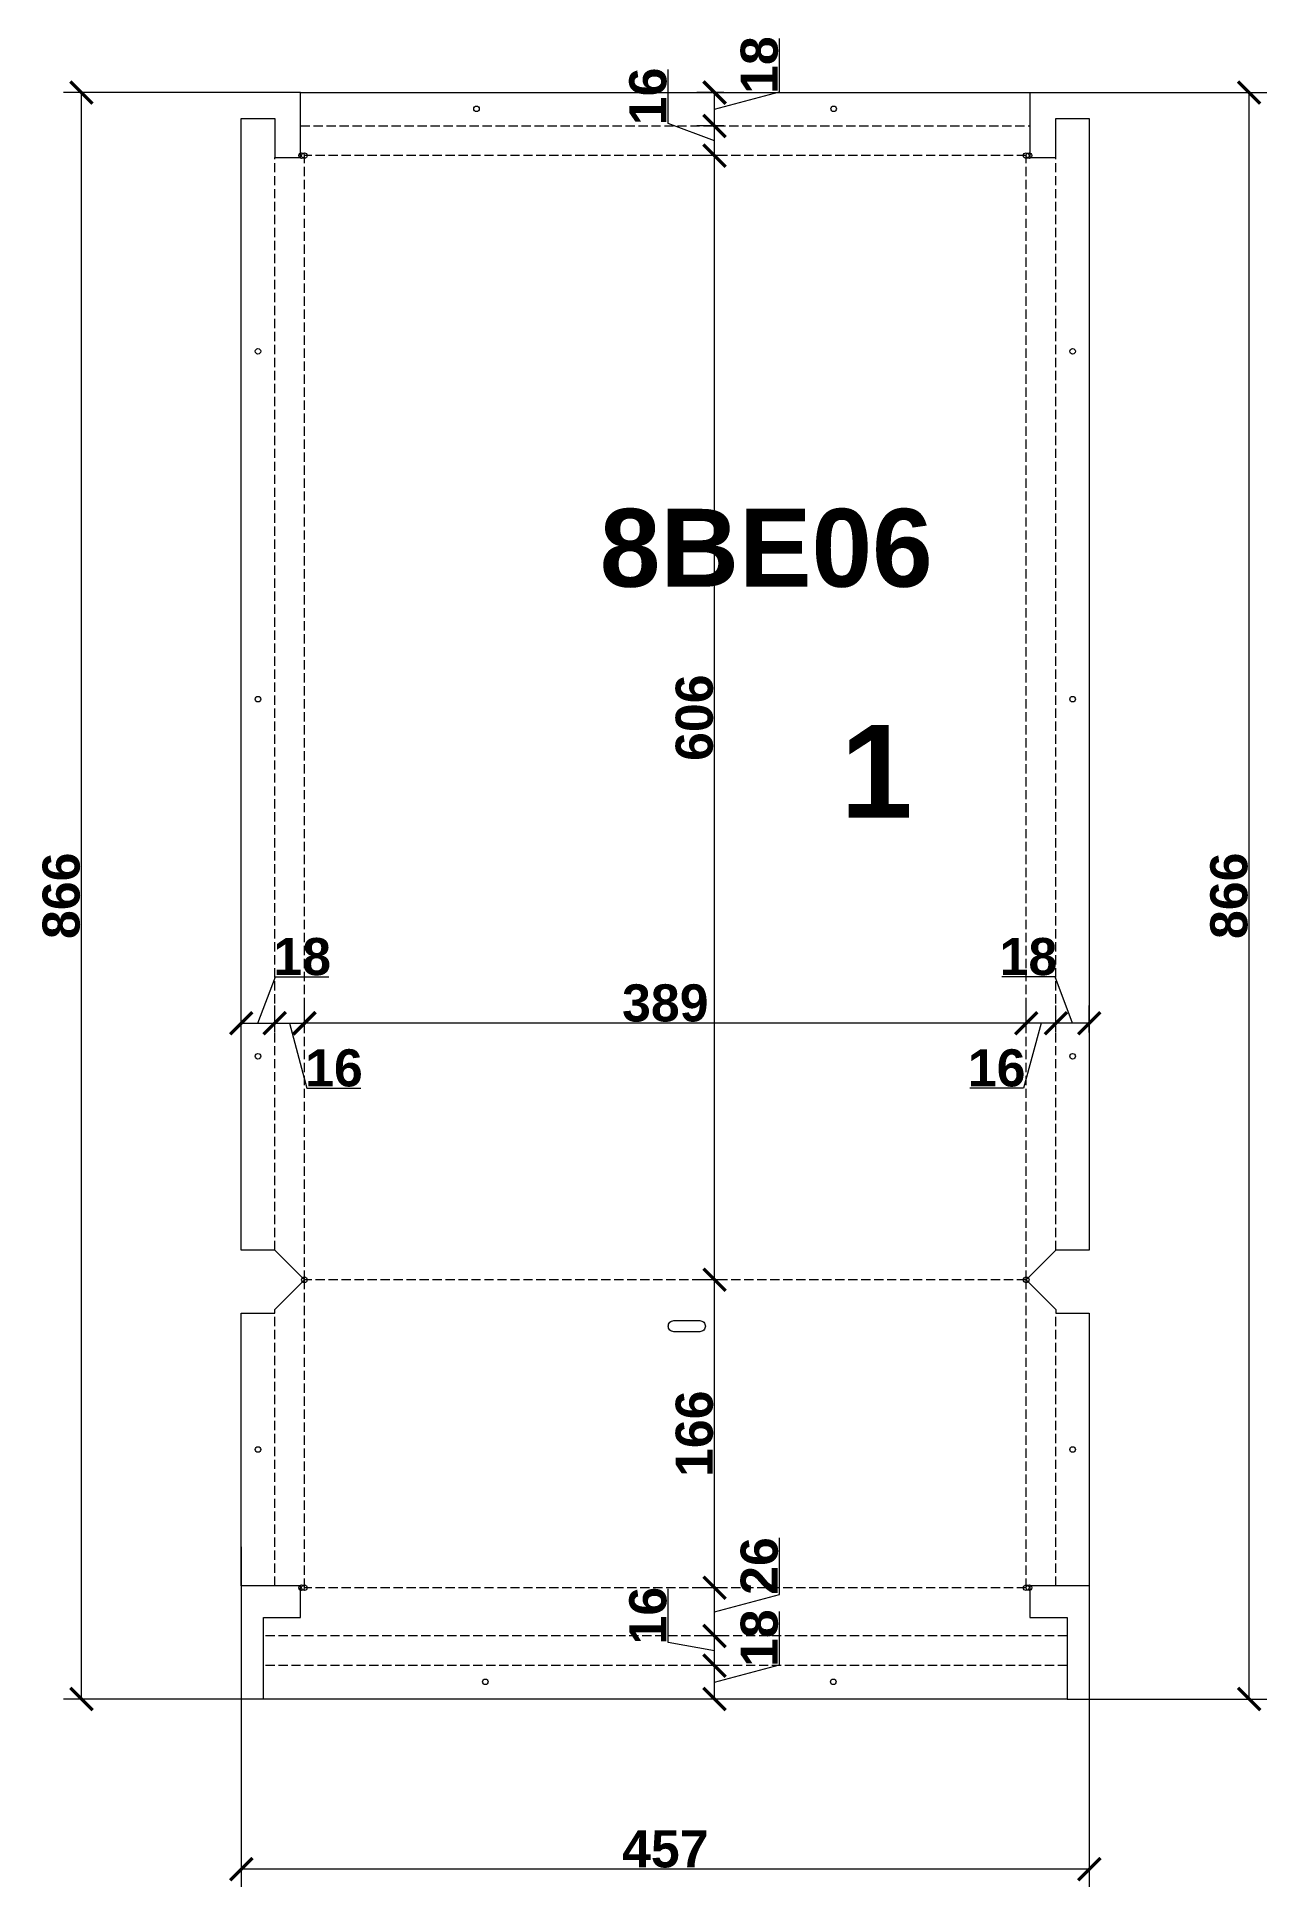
# Model space of a CAD drawing. Header units: millimetres. Extents: x -32485 to -31823, y 94860 to 95857.
import ezdxf
from ezdxf.enums import TextEntityAlignment as Align

# ---------------------------------------------------------------- set-up
doc = ezdxf.new("R2010")
doc.units = ezdxf.units.MM
doc.linetypes.add('CncKadLineStyle_Dot', pattern=[7, 5, -2, 0])
doc.linetypes.add('DASHED', pattern=[7, 5, -2, 0])
doc.layers.get('Defpoints').update_dxf_attribs({"color": 3, "lineweight": 0})
for name, color, linetype in [('KNA - BendingIN', 162, 'Continuous'), ('KNA - BendingOUT', 10, 'Continuous'), ('KNA - Contour', 7, 'Continuous'), ('KNA - Dimensions', 134, 'Continuous')]:
    doc.layers.add(name, color=color, linetype=linetype)
doc.layers.add('KNA - PanName', color=7, linetype='Continuous', plot=False)
doc.layers.add('KNA - PanQty', color=40, linetype='Continuous', lineweight=5, plot=False)
doc.styles.add('KNA', font='arialbd.ttf', dxfattribs={"height": 20})
doc.styles.add('MtXpl_ISOCPEUR', font='arialbd.ttf')
doc.dimstyles.new('1 к 30', dxfattribs={"dimscale": 25, "dimtxt": 20, "dimasz": 40, "dimexe": 32, "dimexo": 0, "dimgap": 2, "dimtad": 1, "dimdec": 0, "dimzin": 9, "dimtxsty": 'KNA', "dimblk": 'ARCHTICK', "dimcen": 5, "dimadec": 1, "dimazin": 0, "dimtfac": 1, "dimtdec": 0, "dimtmove": 1, "dimatfit": 3, "dimldrblk": 'OBLIQUE', "dimfxl": 1, "dimarcsym": 1})

# ---------------------------------------------------------------- blocks, each defined once
blk = doc.blocks.new('_ArchTick')
at = {"color": 0, "linetype": 'ByBlock', "const_width": 0.15}
blk.add_lwpolyline([(-0.5, -0.5), (0.5, 0.5)], dxfattribs=at)
blk = doc.blocks.new('*D12')
at = {"layer": 'Defpoints', "color": 0, "transparency": 16777216}
for p in [(-32461.5, 95827.41), (-32343.36, 95827.41), (-32363.36, 94961.41)]:
    blk.add_point(p, dxfattribs=at)
at = {"layer": 'KNA - Dimensions', "color": 0, "lineweight": -2, "transparency": 16777216}
for p, q in [((-32343.36, 95827.41), (-32471.1, 95827.41)), ((-32461.5, 94961.41), (-32461.5, 95827.41)), ((-32363.36, 94961.41), (-32471.1, 94961.41))]:
    blk.add_line(p, q, dxfattribs=at)
at = {"layer": 'KNA - Dimensions', "color": 0, "lineweight": -2, "transparency": 16777216, "xscale": 12, "yscale": 12, "zscale": 12}
for p, rotation in [((-32461.5, 95827.41), 90), ((-32461.5, 94961.41), 270)]:
    blk.add_blockref('_ArchTick', p, dxfattribs=dict(at, rotation=rotation))
at = {"layer": 'KNA - Dimensions', "color": 0, "transparency": 16777216, "insert": (-32472.32, 95394.41), "char_height": 20, "attachment_point": 5, "rotation": 90, "style": 'KNA'}
blk.add_mtext('866', dxfattribs=at)
blk = doc.blocks.new('_Oblique')
at = {"color": 0, "linetype": 'ByBlock', "lineweight": -2}
blk.add_line((-0.5, -0.5), (0.5, 0.5), dxfattribs=at)
blk = doc.blocks.new('*D11')
at = {"layer": 'Defpoints', "color": 0, "transparency": 16777216}
for p in [(-32120.31, 95827.41), (-32115.31, 95827.41), (-32115.31, 95809.41)]:
    blk.add_point(p, dxfattribs=at)
at = {"layer": 'KNA - Dimensions', "color": 0, "lineweight": -2, "transparency": 16777216}
for p, q in [((-32085.31, 95827.81), (-32085.31, 95856.62)), ((-32115.31, 95827.41), (-32129.91, 95827.41)), ((-32120.31, 95818.41), (-32085.31, 95827.81)), ((-32120.31, 95809.41), (-32120.31, 95827.41)), ((-32115.31, 95809.41), (-32129.91, 95809.41))]:
    blk.add_line(p, q, dxfattribs=at)
at = {"layer": 'KNA - Dimensions', "color": 0, "lineweight": -2, "transparency": 16777216, "xscale": 12, "yscale": 12, "zscale": 12}
for p, rotation in [((-32120.31, 95827.41), 90), ((-32120.31, 95809.41), 270)]:
    blk.add_blockref('_ArchTick', p, dxfattribs=dict(at, rotation=rotation))
at = {"layer": 'KNA - Dimensions', "color": 0, "transparency": 16777216, "insert": (-32096.13, 95842.21), "char_height": 20, "attachment_point": 5, "rotation": 90, "style": 'KNA'}
blk.add_mtext('18', dxfattribs=at)
blk = doc.blocks.new('*D10')
at = {"layer": 'Defpoints', "color": 0, "transparency": 16777216}
for p in [(-32120.31, 95809.41), (-32115.31, 95809.41), (-32115.31, 95793.41)]:
    blk.add_point(p, dxfattribs=at)
at = {"layer": 'KNA - Dimensions', "color": 0, "lineweight": -2, "transparency": 16777216}
for p, q in [((-32145.31, 95810.81), (-32145.31, 95839.88)), ((-32120.31, 95801.41), (-32145.31, 95810.81)), ((-32115.31, 95809.41), (-32129.91, 95809.41)), ((-32120.31, 95793.41), (-32120.31, 95809.41)), ((-32115.31, 95793.41), (-32129.91, 95793.41))]:
    blk.add_line(p, q, dxfattribs=at)
at = {"layer": 'KNA - Dimensions', "color": 0, "lineweight": -2, "transparency": 16777216, "xscale": 12, "yscale": 12, "zscale": 12}
for p, rotation in [((-32120.31, 95809.41), 90), ((-32120.31, 95793.41), 270)]:
    blk.add_blockref('_ArchTick', p, dxfattribs=dict(at, rotation=rotation))
at = {"layer": 'KNA - Dimensions', "color": 0, "transparency": 16777216, "insert": (-32156.13, 95825.34), "char_height": 20, "attachment_point": 5, "rotation": 90, "style": 'KNA'}
blk.add_mtext('16', dxfattribs=at)
blk = doc.blocks.new('*D9')
at = {"layer": 'Defpoints', "color": 0, "transparency": 16777216}
for p in [(-32120.31, 95793.41), (-32115.31, 95793.41), (-32115.31, 95187.41)]:
    blk.add_point(p, dxfattribs=at)
at = {"layer": 'KNA - Dimensions', "color": 0, "lineweight": -2, "transparency": 16777216}
for p, q in [((-32115.31, 95793.41), (-32129.91, 95793.41)), ((-32120.31, 95187.41), (-32120.31, 95793.41)), ((-32115.31, 95187.41), (-32129.91, 95187.41))]:
    blk.add_line(p, q, dxfattribs=at)
at = {"layer": 'KNA - Dimensions', "color": 0, "lineweight": -2, "transparency": 16777216, "xscale": 12, "yscale": 12, "zscale": 12}
for p, rotation in [((-32120.31, 95793.41), 90), ((-32120.31, 95187.41), 270)]:
    blk.add_blockref('_ArchTick', p, dxfattribs=dict(at, rotation=rotation))
at = {"layer": 'KNA - Dimensions', "color": 0, "transparency": 16777216, "insert": (-32131.13, 95490.41), "char_height": 20, "attachment_point": 5, "rotation": 90, "style": 'KNA'}
blk.add_mtext('606', dxfattribs=at)
blk = doc.blocks.new('*D8')
at = {"layer": 'Defpoints', "color": 0, "transparency": 16777216}
for p in [(-32120.31, 95187.41), (-32115.31, 95187.41), (-32115.31, 95021.41)]:
    blk.add_point(p, dxfattribs=at)
at = {"layer": 'KNA - Dimensions', "color": 0, "lineweight": -2, "transparency": 16777216}
for p, q in [((-32115.31, 95187.41), (-32129.91, 95187.41)), ((-32120.31, 95021.41), (-32120.31, 95187.41)), ((-32115.31, 95021.41), (-32129.91, 95021.41))]:
    blk.add_line(p, q, dxfattribs=at)
at = {"layer": 'KNA - Dimensions', "color": 0, "lineweight": -2, "transparency": 16777216, "xscale": 12, "yscale": 12, "zscale": 12}
for p, rotation in [((-32120.31, 95187.41), 90), ((-32120.31, 95021.41), 270)]:
    blk.add_blockref('_ArchTick', p, dxfattribs=dict(at, rotation=rotation))
at = {"layer": 'KNA - Dimensions', "color": 0, "transparency": 16777216, "insert": (-32131.13, 95104.41), "char_height": 20, "attachment_point": 5, "rotation": 90, "style": 'KNA'}
blk.add_mtext('166', dxfattribs=at)
blk = doc.blocks.new('*D7')
at = {"layer": 'Defpoints', "color": 0, "transparency": 16777216}
for p in [(-32120.31, 95021.41), (-32115.31, 95021.41), (-32115.31, 94995.41)]:
    blk.add_point(p, dxfattribs=at)
at = {"layer": 'KNA - Dimensions', "color": 0, "lineweight": -2, "transparency": 16777216}
for p, q in [((-32085.31, 95017.81), (-32085.31, 95048.39)), ((-32115.31, 95021.41), (-32129.91, 95021.41)), ((-32120.31, 94995.41), (-32120.31, 95021.41)), ((-32120.31, 95008.41), (-32085.31, 95017.81)), ((-32115.31, 94995.41), (-32129.91, 94995.41))]:
    blk.add_line(p, q, dxfattribs=at)
at = {"layer": 'KNA - Dimensions', "color": 0, "lineweight": -2, "transparency": 16777216, "xscale": 12, "yscale": 12, "zscale": 12}
for p, rotation in [((-32120.31, 95021.41), 90), ((-32120.31, 94995.41), 270)]:
    blk.add_blockref('_ArchTick', p, dxfattribs=dict(at, rotation=rotation))
at = {"layer": 'KNA - Dimensions', "color": 0, "transparency": 16777216, "insert": (-32096.13, 95033.1), "char_height": 20, "attachment_point": 5, "rotation": 90, "style": 'KNA'}
blk.add_mtext('26', dxfattribs=at)
blk = doc.blocks.new('*D6')
at = {"layer": 'Defpoints', "color": 0, "transparency": 16777216}
for p in [(-32120.31, 94995.41), (-32115.31, 94995.41), (-32115.31, 94979.41)]:
    blk.add_point(p, dxfattribs=at)
at = {"layer": 'KNA - Dimensions', "color": 0, "lineweight": -2, "transparency": 16777216}
for p, q in [((-32145.31, 94991.81), (-32145.31, 95020.88)), ((-32120.31, 94987.41), (-32145.31, 94991.81)), ((-32115.31, 94995.41), (-32129.91, 94995.41)), ((-32120.31, 94979.41), (-32120.31, 94995.41)), ((-32115.31, 94979.41), (-32129.91, 94979.41))]:
    blk.add_line(p, q, dxfattribs=at)
at = {"layer": 'KNA - Dimensions', "color": 0, "lineweight": -2, "transparency": 16777216, "xscale": 12, "yscale": 12, "zscale": 12}
for p, rotation in [((-32120.31, 94995.41), 90), ((-32120.31, 94979.41), 270)]:
    blk.add_blockref('_ArchTick', p, dxfattribs=dict(at, rotation=rotation))
at = {"layer": 'KNA - Dimensions', "color": 0, "transparency": 16777216, "insert": (-32156.13, 95006.34), "char_height": 20, "attachment_point": 5, "rotation": 90, "style": 'KNA'}
blk.add_mtext('16', dxfattribs=at)
blk = doc.blocks.new('*D5')
at = {"layer": 'Defpoints', "color": 0, "transparency": 16777216}
for p in [(-32120.31, 94979.41), (-32115.31, 94979.41), (-32115.31, 94961.41)]:
    blk.add_point(p, dxfattribs=at)
at = {"layer": 'KNA - Dimensions', "color": 0, "lineweight": -2, "transparency": 16777216}
for p, q in [((-32085.31, 94979.81), (-32085.31, 95008.62)), ((-32115.31, 94979.41), (-32129.91, 94979.41)), ((-32120.31, 94970.41), (-32085.31, 94979.81)), ((-32120.31, 94961.41), (-32120.31, 94979.41)), ((-32115.31, 94961.41), (-32129.91, 94961.41))]:
    blk.add_line(p, q, dxfattribs=at)
at = {"layer": 'KNA - Dimensions', "color": 0, "lineweight": -2, "transparency": 16777216, "xscale": 12, "yscale": 12, "zscale": 12}
for p, rotation in [((-32120.31, 94979.41), 90), ((-32120.31, 94961.41), 270)]:
    blk.add_blockref('_ArchTick', p, dxfattribs=dict(at, rotation=rotation))
at = {"layer": 'KNA - Dimensions', "color": 0, "transparency": 16777216, "insert": (-32096.13, 94994.21), "char_height": 20, "attachment_point": 5, "rotation": 90, "style": 'KNA'}
blk.add_mtext('18', dxfattribs=at)
blk = doc.blocks.new('*D4')
at = {"layer": 'Defpoints', "color": 0, "transparency": 16777216}
for p in [(-32357.36, 95320.69), (-32341.36, 95325.69), (-32341.36, 95320.69)]:
    blk.add_point(p, dxfattribs=at)
at = {"layer": 'KNA - Dimensions', "color": 0, "lineweight": -2, "transparency": 16777216}
for p, q in [((-32357.36, 95320.69), (-32357.36, 95335.29)), ((-32341.36, 95320.69), (-32341.36, 95335.29)), ((-32357.36, 95325.69), (-32341.36, 95325.69)), ((-32349.36, 95325.69), (-32339.96, 95290.69)), ((-32339.96, 95290.69), (-32310.88, 95290.69))]:
    blk.add_line(p, q, dxfattribs=at)
at = {"layer": 'KNA - Dimensions', "color": 0, "lineweight": -2, "transparency": 16777216, "xscale": 12, "yscale": 12, "zscale": 12, "rotation": 180}
blk.add_blockref('_ArchTick', (-32357.36, 95325.69), dxfattribs=at)
at = {"layer": 'KNA - Dimensions', "color": 0, "lineweight": -2, "transparency": 16777216, "xscale": 12, "yscale": 12, "zscale": 12}
blk.add_blockref('_ArchTick', (-32341.36, 95325.69), dxfattribs=at)
at = {"layer": 'KNA - Dimensions', "color": 0, "transparency": 16777216, "insert": (-32325.42, 95301.5), "char_height": 20, "attachment_point": 5, "style": 'KNA'}
blk.add_mtext('16', dxfattribs=at)
blk = doc.blocks.new('*D3')
at = {"layer": 'Defpoints', "color": 0, "transparency": 16777216}
for p in [(-32375.36, 95320.69), (-32357.36, 95325.69), (-32357.36, 95320.69)]:
    blk.add_point(p, dxfattribs=at)
at = {"layer": 'KNA - Dimensions', "color": 0, "lineweight": -2, "transparency": 16777216}
for p, q in [((-32366.36, 95325.69), (-32356.96, 95350.69)), ((-32356.96, 95350.69), (-32328.14, 95350.69)), ((-32375.36, 95320.69), (-32375.36, 95335.29)), ((-32357.36, 95320.69), (-32357.36, 95335.29)), ((-32375.36, 95325.69), (-32357.36, 95325.69))]:
    blk.add_line(p, q, dxfattribs=at)
at = {"layer": 'KNA - Dimensions', "color": 0, "lineweight": -2, "transparency": 16777216, "xscale": 12, "yscale": 12, "zscale": 12, "rotation": 180}
blk.add_blockref('_ArchTick', (-32375.36, 95325.69), dxfattribs=at)
at = {"layer": 'KNA - Dimensions', "color": 0, "lineweight": -2, "transparency": 16777216, "xscale": 12, "yscale": 12, "zscale": 12}
blk.add_blockref('_ArchTick', (-32357.36, 95325.69), dxfattribs=at)
at = {"layer": 'KNA - Dimensions', "color": 0, "transparency": 16777216, "insert": (-32342.55, 95361.51), "char_height": 20, "attachment_point": 5, "style": 'KNA'}
blk.add_mtext('18', dxfattribs=at)
blk = doc.blocks.new('*D2')
at = {"layer": 'Defpoints', "color": 0, "transparency": 16777216}
for p in [(-32375.36, 95043.46), (-31918.36, 95022.41), (-32375.36, 94869.68)]:
    blk.add_point(p, dxfattribs=at)
at = {"layer": 'KNA - Dimensions', "color": 0, "lineweight": -2, "transparency": 16777216}
for p, q in [((-32375.36, 95043.46), (-32375.36, 94860.08)), ((-31918.36, 95022.41), (-31918.36, 94860.08)), ((-31918.36, 94869.68), (-32375.36, 94869.68))]:
    blk.add_line(p, q, dxfattribs=at)
at = {"layer": 'KNA - Dimensions', "color": 0, "lineweight": -2, "transparency": 16777216, "xscale": 12, "yscale": 12, "zscale": 12, "rotation": 180}
blk.add_blockref('_ArchTick', (-32375.36, 94869.68), dxfattribs=at)
at = {"layer": 'KNA - Dimensions', "color": 0, "lineweight": -2, "transparency": 16777216, "xscale": 12, "yscale": 12, "zscale": 12}
blk.add_blockref('_ArchTick', (-31918.36, 94869.68), dxfattribs=at)
at = {"layer": 'KNA - Dimensions', "color": 0, "transparency": 16777216, "insert": (-32146.86, 94880.49), "char_height": 20, "attachment_point": 5, "style": 'KNA'}
blk.add_mtext('457', dxfattribs=at)
blk = doc.blocks.new('*D16')
at = {"layer": 'Defpoints', "color": 0, "transparency": 16777216}
for p in [(-31950.36, 95827.41), (-31832.21, 95827.41), (-31930.36, 94961.41)]:
    blk.add_point(p, dxfattribs=at)
at = {"layer": 'KNA - Dimensions', "color": 0, "lineweight": -2, "transparency": 16777216}
for p, q in [((-31950.36, 95827.41), (-31822.61, 95827.41)), ((-31832.21, 94961.41), (-31832.21, 95827.41)), ((-31930.36, 94961.41), (-31822.61, 94961.41))]:
    blk.add_line(p, q, dxfattribs=at)
at = {"layer": 'KNA - Dimensions', "color": 0, "lineweight": -2, "transparency": 16777216, "xscale": 12, "yscale": 12, "zscale": 12}
for p, rotation in [((-31832.21, 95827.41), 90), ((-31832.21, 94961.41), 270)]:
    blk.add_blockref('_ArchTick', p, dxfattribs=dict(at, rotation=rotation))
at = {"layer": 'KNA - Dimensions', "color": 0, "transparency": 16777216, "insert": (-31843.03, 95394.41), "char_height": 20, "attachment_point": 5, "rotation": 90, "style": 'KNA'}
blk.add_mtext('866', dxfattribs=at)
blk = doc.blocks.new('*D15')
at = {"layer": 'Defpoints', "color": 0, "transparency": 16777216}
for p in [(-32341.36, 95325.69), (-32341.36, 95320.69), (-31952.36, 95320.69)]:
    blk.add_point(p, dxfattribs=at)
at = {"layer": 'KNA - Dimensions', "color": 0, "lineweight": -2, "transparency": 16777216}
for p, q in [((-32341.36, 95320.69), (-32341.36, 95335.29)), ((-31952.36, 95320.69), (-31952.36, 95335.29)), ((-31952.36, 95325.69), (-32341.36, 95325.69))]:
    blk.add_line(p, q, dxfattribs=at)
at = {"layer": 'KNA - Dimensions', "color": 0, "lineweight": -2, "transparency": 16777216, "xscale": 12, "yscale": 12, "zscale": 12, "rotation": 180}
blk.add_blockref('_ArchTick', (-32341.36, 95325.69), dxfattribs=at)
at = {"layer": 'KNA - Dimensions', "color": 0, "lineweight": -2, "transparency": 16777216, "xscale": 12, "yscale": 12, "zscale": 12}
blk.add_blockref('_ArchTick', (-31952.36, 95325.69), dxfattribs=at)
at = {"layer": 'KNA - Dimensions', "color": 0, "transparency": 16777216, "insert": (-32146.86, 95336.51), "char_height": 20, "attachment_point": 5, "style": 'KNA'}
blk.add_mtext('389', dxfattribs=at)
blk = doc.blocks.new('*D14')
at = {"layer": 'Defpoints', "color": 0, "transparency": 16777216}
for p in [(-31952.36, 95325.69), (-31952.36, 95320.69), (-31936.36, 95320.69)]:
    blk.add_point(p, dxfattribs=at)
at = {"layer": 'KNA - Dimensions', "color": 0, "lineweight": -2, "transparency": 16777216}
for p, q in [((-31952.36, 95320.69), (-31952.36, 95335.29)), ((-31936.36, 95320.69), (-31936.36, 95335.29)), ((-31944.36, 95325.69), (-31953.76, 95290.69)), ((-31936.36, 95325.69), (-31952.36, 95325.69)), ((-31953.76, 95290.69), (-31982.83, 95290.69))]:
    blk.add_line(p, q, dxfattribs=at)
at = {"layer": 'KNA - Dimensions', "color": 0, "lineweight": -2, "transparency": 16777216, "xscale": 12, "yscale": 12, "zscale": 12, "rotation": 180}
blk.add_blockref('_ArchTick', (-31952.36, 95325.69), dxfattribs=at)
at = {"layer": 'KNA - Dimensions', "color": 0, "lineweight": -2, "transparency": 16777216, "xscale": 12, "yscale": 12, "zscale": 12}
blk.add_blockref('_ArchTick', (-31936.36, 95325.69), dxfattribs=at)
at = {"layer": 'KNA - Dimensions', "color": 0, "transparency": 16777216, "insert": (-31968.29, 95301.5), "char_height": 20, "attachment_point": 5, "style": 'KNA'}
blk.add_mtext('16', dxfattribs=at)
blk = doc.blocks.new('*D13')
at = {"layer": 'Defpoints', "color": 0, "transparency": 16777216}
for p in [(-31936.36, 95325.69), (-31936.36, 95320.69), (-31918.36, 95320.69)]:
    blk.add_point(p, dxfattribs=at)
at = {"layer": 'KNA - Dimensions', "color": 0, "lineweight": -2, "transparency": 16777216}
for p, q in [((-31936.76, 95350.69), (-31965.57, 95350.69)), ((-31927.36, 95325.69), (-31936.76, 95350.69)), ((-31936.36, 95320.69), (-31936.36, 95335.29)), ((-31918.36, 95320.69), (-31918.36, 95335.29)), ((-31918.36, 95325.69), (-31936.36, 95325.69))]:
    blk.add_line(p, q, dxfattribs=at)
at = {"layer": 'KNA - Dimensions', "color": 0, "lineweight": -2, "transparency": 16777216, "xscale": 12, "yscale": 12, "zscale": 12, "rotation": 180}
blk.add_blockref('_ArchTick', (-31936.36, 95325.69), dxfattribs=at)
at = {"layer": 'KNA - Dimensions', "color": 0, "lineweight": -2, "transparency": 16777216, "xscale": 12, "yscale": 12, "zscale": 12}
blk.add_blockref('_ArchTick', (-31918.36, 95325.69), dxfattribs=at)
at = {"layer": 'KNA - Dimensions', "color": 0, "transparency": 16777216, "insert": (-31951.16, 95361.51), "char_height": 20, "attachment_point": 5, "style": 'KNA'}
blk.add_mtext('18', dxfattribs=at)

msp = doc.modelspace()

# ---------------------------------------------------------------- linework, layer by layer
at = {"layer": 'KNA - BendingIN', "linetype": 'DASHED'}
for p, q in [((-32341.36, 95187.41), (-32341.36, 95793.41)), ((-31952.36, 95187.41), (-31952.36, 95793.41)), ((-32341.36, 95021.41), (-32341.36, 95187.41)), ((-31952.36, 95021.41), (-31952.36, 95187.41))]:
    msp.add_line(p, q, dxfattribs=at)
for points in [[(-31952.36, 95793.41), (-32341.36, 95793.41)], [(-31952.36, 95187.41), (-32341.36, 95187.41)], [(-31952.36, 95021.41), (-32341.36, 95021.41)], [(-31930.36, 94995.41), (-32363.36, 94995.41)]]:
    msp.add_lwpolyline(points, dxfattribs=at)
at = {"layer": 'KNA - BendingOUT', "linetype": 'CncKadLineStyle_Dot'}
for p, q in [((-32357.36, 95203.41), (-32357.36, 95792.41)), ((-31936.36, 95203.41), (-31936.36, 95792.41)), ((-32357.36, 95022.41), (-32357.36, 95169.41)), ((-31936.36, 95022.41), (-31936.36, 95169.41))]:
    msp.add_line(p, q, dxfattribs=at)
msp.add_lwpolyline([(-32343.36, 95809.41), (-31950.36, 95809.41)], dxfattribs=at)
at = {"layer": 'KNA - BendingOUT', "linetype": 'DASHED'}
msp.add_lwpolyline([(-31930.36, 94979.41), (-32363.36, 94979.41)], dxfattribs=at)
at = {"layer": 'KNA - Contour'}
msp.add_lwpolyline([(-31950.36, 95827.41), (-31950.36, 95792.41), (-31936.36, 95792.41), (-31936.36, 95813.41), (-31918.36, 95813.41), (-31918.36, 95203.41), (-31936.36, 95203.41), (-31952.36, 95187.41), (-31936.36, 95171.41), (-31936.36, 95169.41), (-31918.36, 95169.41), (-31918.36, 95022.41), (-31936.36, 95022.41), (-31936.36, 95022.41), (-31950.36, 95022.41), (-31950.36, 95005.41), (-31930.36, 95005.41), (-31930.36, 94961.41), (-32363.36, 94961.41), (-32363.36, 95005.41), (-32343.36, 95005.41), (-32343.36, 95022.41), (-32357.36, 95022.41), (-32357.36, 95022.41), (-32375.36, 95022.41), (-32375.36, 95169.41), (-32357.36, 95169.41), (-32357.36, 95171.41), (-32341.36, 95187.41), (-32357.36, 95203.41), (-32375.36, 95203.41), (-32375.36, 95813.41), (-32357.36, 95813.41), (-32357.36, 95792.41), (-32343.36, 95792.41), (-32343.36, 95827.41)], close=True, dxfattribs=at)
msp.add_lwpolyline([(-32142.28, 95165.41), (-32128.28, 95165.41, -0.414214), (-32125.28, 95162.41, -0.414214), (-32128.28, 95159.41), (-32142.28, 95159.41, -0.414214), (-32145.28, 95162.41, -0.414214)], format="xyb", close=True, dxfattribs=at)
for centre in [(-32248.61, 95818.66), (-32056.11, 95818.66), (-32342.86, 95793.41), (-32341.36, 95793.41), (-31952.36, 95793.41), (-31950.86, 95793.41), (-32366.36, 95687.91), (-31927.36, 95687.91), (-32366.36, 95500.41), (-31927.36, 95500.41), (-32366.36, 95307.91), (-31927.36, 95307.91), (-32341.36, 95187.41), (-31952.36, 95187.41), (-32366.36, 95095.91), (-31927.36, 95095.91), (-32342.86, 95021.41), (-32341.36, 95021.41), (-31952.36, 95021.41), (-31950.86, 95021.41), (-32243.84, 94970.66), (-32056.34, 94970.66)]:
    msp.add_circle(centre, 1.5, dxfattribs=at)

# ---------------------------------------------------------------- texts
at = {"layer": 'KNA - PanName', "color": 84, "style": 'MtXpl_ISOCPEUR'}
msp.add_text('8BE06', height=42, dxfattribs=at).set_placement((-32092.46, 95582.01), align=Align.MIDDLE_CENTER)
at = {"layer": 'KNA - PanQty', "style": 'MtXpl_ISOCPEUR'}
msp.add_text('1', height=50, dxfattribs=at).set_placement((-32032.95, 95461.56), align=Align.MIDDLE_CENTER)

# ---------------------------------------------------------------- dimensions: what is measured, and where the dimension line sits
at = {"layer": 'KNA - Dimensions'}
for base, p1, p2, angle, picture, middle in [((-32120.31, 95827.41), (-32115.31, 95809.41), (-32115.31, 95827.41), 90, '*D11', (-32085.31, 95828.41)), ((-32120.31, 95809.41), (-32115.31, 95793.41), (-32115.31, 95809.41), 90, '*D10', (-32145.31, 95811.41)), ((-31936.36, 95325.69), (-31918.36, 95320.69), (-31936.36, 95320.69), 180, '*D13', (-31937.36, 95350.69)), ((-31952.36, 95325.69), (-31936.36, 95320.69), (-31952.36, 95320.69), 180, '*D14', (-31954.36, 95290.69)), ((-32120.31, 95021.41), (-32115.31, 94995.41), (-32115.31, 95021.41), 90, '*D7', (-32085.31, 95018.41)), ((-32120.31, 94995.41), (-32115.31, 94979.41), (-32115.31, 94995.41), 90, '*D6', (-32145.31, 94992.41)), ((-32120.31, 94979.41), (-32115.31, 94961.41), (-32115.31, 94979.41), 90, '*D5', (-32085.31, 94980.41))]:
    dim = msp.add_linear_dim(base=base, p1=p1, p2=p2, angle=angle, dimstyle='1 к 30', override={"dimscale": 0.3, "dimdec": 0, "dimtxsty": 'KNA', "dimadec": 1}, dxfattribs=at)
    dim.commit()
    dim.dimension.update_dxf_attribs({"geometry": picture, "text_midpoint": middle, "dimtype": 128})
for base, p1, p2, angle, override, picture, middle in [((-32461.5, 95827.41), (-32363.36, 94961.41), (-32343.36, 95827.41), 90, {"dimscale": 0.3, "dimdec": 0, "dimtxsty": 'KNA', "dimadec": 1}, '*D12', (-32472.32, 95394.41)), ((-31832.21, 95827.41), (-31930.36, 94961.41), (-31950.36, 95827.41), 90, {"dimscale": 0.3, "dimdec": 0, "dimtxsty": 'KNA', "dimadec": 1}, '*D16', (-31843.03, 95394.41)), ((-32120.31, 95793.41), (-32115.31, 95187.41), (-32115.31, 95793.41), 90, {"dimscale": 0.3, "dimdec": 0, "dimtxsty": 'KNA', "dimadec": 1}, '*D9', (-32131.13, 95490.41)), ((-32341.36, 95325.69), (-31952.36, 95320.69), (-32341.36, 95320.69), 180, {"dimscale": 0.3, "dimdec": 0, "dimtxsty": 'KNA', "dimadec": 1}, '*D15', (-32146.86, 95336.51)), ((-32120.31, 95187.41), (-32115.31, 95021.41), (-32115.31, 95187.41), 90, {"dimscale": 0.3, "dimdec": 0, "dimtxsty": 'KNA', "dimadec": 1}, '*D8', (-32131.13, 95104.41)), ((-32375.36, 94869.68), (-31918.36, 95022.41), (-32375.36, 95043.46), 180, {"dimscale": 0.3}, '*D2', (-32146.86, 94880.49))]:
    dim = msp.add_linear_dim(base=base, p1=p1, p2=p2, angle=angle, dimstyle='1 к 30', override=override, dxfattribs=at)
    dim.commit()
    dim.dimension.update_dxf_attribs({"geometry": picture, "text_midpoint": middle})
for base, p1, p2, picture, middle in [((-32357.36, 95325.69), (-32375.36, 95320.69), (-32357.36, 95320.69), '*D3', (-32356.36, 95350.69)), ((-32341.36, 95325.69), (-32357.36, 95320.69), (-32341.36, 95320.69), '*D4', (-32339.36, 95290.69))]:
    dim = msp.add_linear_dim(base=base, p1=p1, p2=p2, dimstyle='1 к 30', override={"dimscale": 0.3, "dimdec": 0, "dimtxsty": 'KNA', "dimadec": 1}, dxfattribs=at)
    dim.commit()
    dim.dimension.update_dxf_attribs({"geometry": picture, "text_midpoint": middle, "dimtype": 128})

doc.saveas('drawing.dxf')
